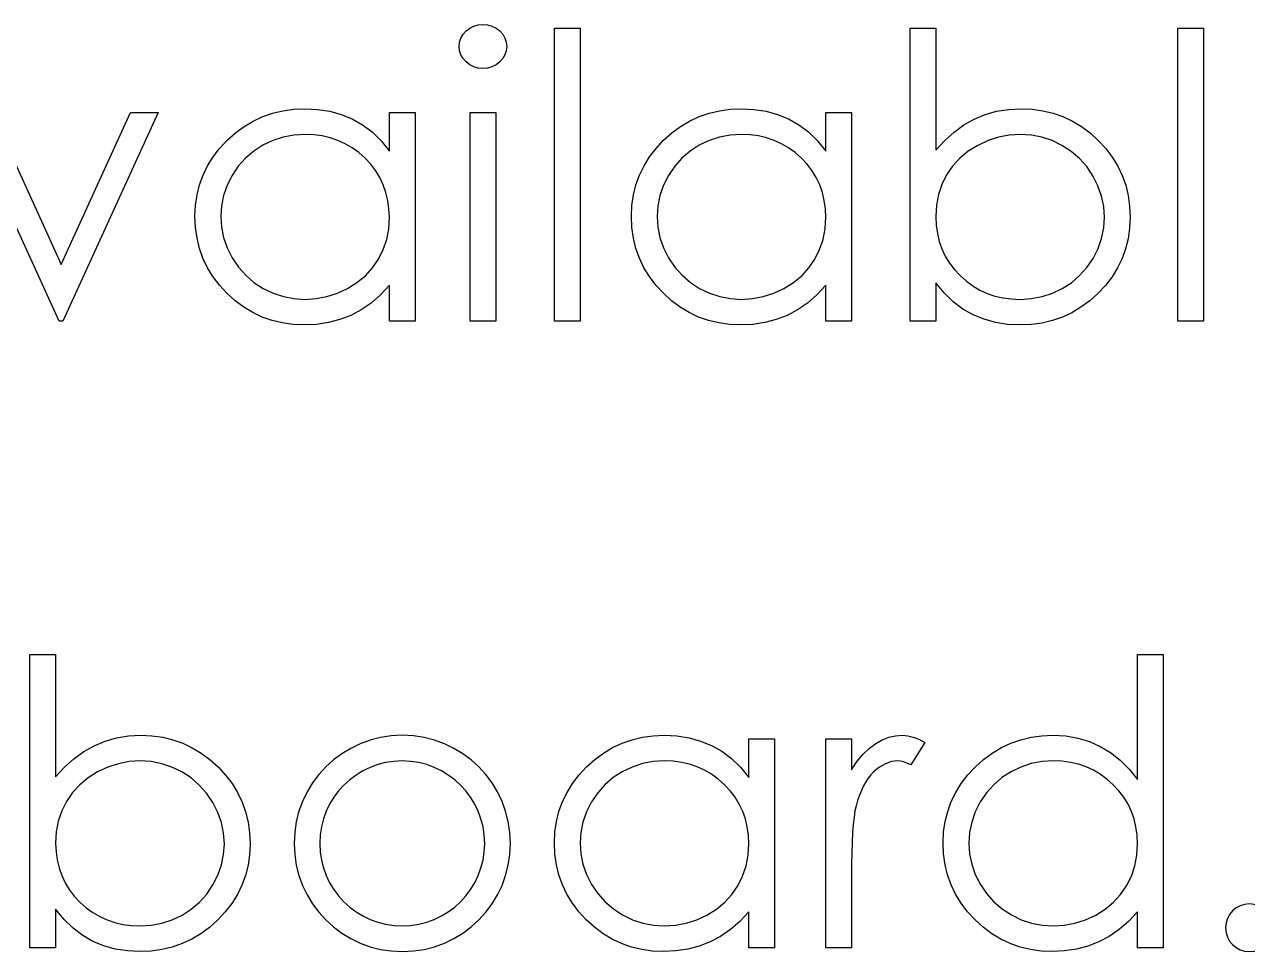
# Model space of a CAD drawing. Header units: inches. Extents: x -3.18 to 1.88, y -2.18 to 2.79.
# Drawn here: x -2.7328 to -2.4121, y 2.1732 to 2.4164 of the extents above; entities that cross this region are included whole.
import ezdxf

# ---------------------------------------------------------------- set-up
doc = ezdxf.new("R2010")
doc.units = ezdxf.units.IN
doc.header["$MEASUREMENT"] = 0

msp = doc.modelspace()

# ---------------------------------------------------------------- linework, layer by layer
at = {"color": 7, "linetype": 'Continuous', "flags": 128}
for points in [[(-2.612588912483275, 2.416399881573658), (-2.611342807161213, 2.416294713304428), (-2.610185956199675, 2.415979208496736), (-2.609119249468906, 2.41543834311212), (-2.608157711007368, 2.414702165227505), (-2.607346412930445, 2.413815746958274), (-2.606775499468906, 2.412824160419812), (-2.606429946584291, 2.411757453689043), (-2.606309754276599, 2.410600602727504), (-2.606309754276599, 2.410600602727504), (-2.606429946584291, 2.409473799842889), (-2.606775499468906, 2.408422117150582), (-2.607346412930445, 2.407445554650582), (-2.608157711007368, 2.406559136381351), (-2.609119249468906, 2.405822958496735), (-2.610185956199675, 2.40528209311212), (-2.611342807161213, 2.404966588304428), (-2.612589802353522, 2.404861420035197), (-2.612589802353522, 2.404861420035197), (-2.613821773507368, 2.404966588304428), (-2.614948576391983, 2.40528209311212), (-2.616015283122752, 2.405822958496735), (-2.616976821584291, 2.406559136381351), (-2.617773095622752, 2.407445554650582), (-2.618344009084291, 2.408422117150582), (-2.618689561968906, 2.409473799842889), (-2.618809754276598, 2.410600602727504), (-2.618809754276598, 2.410600602727504), (-2.618689561968906, 2.411757453689043), (-2.618344009084291, 2.412824160419812), (-2.617773095622752, 2.413815746958274), (-2.616976821584291, 2.414702165227505), (-2.616015283122752, 2.41543834311212), (-2.614948576391983, 2.415979208496736), (-2.613821773507368, 2.416294713304428), (-2.612589802353522, 2.416399881573658)], [(-2.593808756099911, 2.41543834311212), (-2.587078985045829, 2.41543834311212), (-2.587078985045829, 2.41543834311212), (-2.587078985045829, 2.338515266189043), (-2.587078985045829, 2.338515266189043), (-2.593809754276599, 2.338515266189043), (-2.593809754276599, 2.338515266189043), (-2.593809754276599, 2.41543834311212)], [(-2.500539220224215, 2.338515266189043), (-2.500540523507368, 2.41543834311212), (-2.500540523507368, 2.41543834311212), (-2.493809754276599, 2.41543834311212), (-2.493809754276599, 2.41543834311212), (-2.493809754276599, 2.383377045035197), (-2.493809754276599, 2.383377045035197), (-2.49148102831506, 2.38594615561212), (-2.489032110045829, 2.388154689265966), (-2.486432951391983, 2.390032694073658), (-2.483713600430444, 2.391565145996736), (-2.48084400908429, 2.392752045035197), (-2.477854225430444, 2.393608415227505), (-2.474714201391983, 2.394119232535197), (-2.471453985045829, 2.394284496958274), (-2.471453985045829, 2.394284496958274), (-2.468554345622752, 2.39414928061212), (-2.465744850430445, 2.39375865561212), (-2.463055547545829, 2.393112621958274), (-2.460471412930445, 2.392211179650582), (-2.458007470622752, 2.391039304650582), (-2.455633672545829, 2.389612020996736), (-2.453380066776599, 2.387929328689043), (-2.451231629276599, 2.385976203689043), (-2.449263480238137, 2.383842790227504), (-2.447565763891983, 2.381604208496736), (-2.446123456199675, 2.379245434458274), (-2.444936557161214, 2.376781492150581), (-2.44402009081506, 2.374212381573658), (-2.443374057161214, 2.371523078689043), (-2.442983432161214, 2.368728607535197), (-2.44284821581506, 2.365813944073659), (-2.44284821581506, 2.365813944073659), (-2.442983432161214, 2.362944352727505), (-2.443374057161214, 2.360179929650581), (-2.444035114853522, 2.357520674842889), (-2.444966605238137, 2.354966588304428), (-2.446153504276599, 2.352517670035197), (-2.447610836007368, 2.350188944073659), (-2.449323576391983, 2.347950362342889), (-2.451306749468906, 2.345831972919812), (-2.453470211007368, 2.343893871958274), (-2.455753864853522, 2.342211179650581), (-2.458127662930444, 2.340783895996736), (-2.46062165331506, 2.339627045035197), (-2.463220811968907, 2.338710578689043), (-2.465925138891983, 2.338064545035197), (-2.468749658122753, 2.337688944073658), (-2.471664321584291, 2.337553727727505), (-2.471664321584291, 2.337553727727505), (-2.474999658122753, 2.337718992150581), (-2.478169730238137, 2.338214785419813), (-2.481174537930444, 2.339056131573658), (-2.484029105238137, 2.340212982535197), (-2.486718408122753, 2.341745434458274), (-2.489242446584291, 2.343653487342889), (-2.491601220622752, 2.345967189265966), (-2.493809754276599, 2.348656492150581), (-2.493809754276599, 2.348656492150581), (-2.493809754276599, 2.338515266189043), (-2.493809754276599, 2.338515266189043), (-2.500540523507368, 2.338515266189043)], [(-2.430347711082518, 2.41543834311212), (-2.423617446584291, 2.41543834311212), (-2.423617446584291, 2.41543834311212), (-2.423617446584291, 2.338515266189043), (-2.423617446584291, 2.338515266189043), (-2.43034821581506, 2.338515266189043), (-2.43034821581506, 2.338515266189043), (-2.43034821581506, 2.41543834311212)], [(-2.748616567746861, 2.393322958496736), (-2.741330787930444, 2.393322958496736), (-2.741330787930444, 2.393322958496736), (-2.723136677353521, 2.353419112342889), (-2.723136677353521, 2.353419112342889), (-2.704942566776599, 2.393322958496736), (-2.704942566776599, 2.393322958496736), (-2.697655908122752, 2.393322958496736), (-2.697655908122752, 2.393322958496736), (-2.722655908122753, 2.338515266189043), (-2.722655908122753, 2.338515266189043), (-2.723617446584291, 2.338515266189043), (-2.723617446584291, 2.338515266189043), (-2.748617446584291, 2.393322958496736)], [(-2.630345934019314, 2.393322958496736), (-2.63034821581506, 2.338515266189043), (-2.63034821581506, 2.338515266189043), (-2.637078985045829, 2.338515266189043), (-2.637078985045829, 2.338515266189043), (-2.637078985045829, 2.347995434458274), (-2.637078985045829, 2.347995434458274), (-2.639407711007367, 2.345471395996735), (-2.641856629276599, 2.343307934458274), (-2.644470811968906, 2.341505049842889), (-2.647205186968906, 2.340062742150582), (-2.65007477831506, 2.338965987342889), (-2.653064561968906, 2.338184737342889), (-2.656204586007368, 2.33770396811212), (-2.659464802353522, 2.337553727727505), (-2.659464802353522, 2.337553727727505), (-2.662364441776599, 2.337688944073658), (-2.665158912930444, 2.338079569073658), (-2.66784821581506, 2.338725602727505), (-2.670432350430445, 2.339627045035197), (-2.672896292738137, 2.340798920035197), (-2.67527009081506, 2.342226203689043), (-2.677523696584291, 2.343908895996735), (-2.679672134084291, 2.345862020996735), (-2.681640283122753, 2.347995434458274), (-2.683337999468907, 2.350234016189043), (-2.684765283122752, 2.352592790227505), (-2.685952182161214, 2.355071756573659), (-2.686868648507368, 2.357655891189043), (-2.687514682161214, 2.360345194073658), (-2.687905307161214, 2.363154689265966), (-2.688040523507368, 2.366069352727505), (-2.688040523507368, 2.366069352727505), (-2.687905307161214, 2.368923920035197), (-2.687514682161214, 2.37168834311212), (-2.686853624468906, 2.374332573881351), (-2.685922134084291, 2.376886660419812), (-2.684735235045829, 2.379320554650582), (-2.683292927353522, 2.38164928061212), (-2.681580186968906, 2.383887862342889), (-2.679597013891983, 2.386006251765966), (-2.677433552353522, 2.387944352727505), (-2.675149898507368, 2.389627045035197), (-2.672776100430445, 2.391054328689043), (-2.670282110045829, 2.392211179650582), (-2.667682951391983, 2.393127645996735), (-2.664978624468906, 2.393773679650582), (-2.662169129276598, 2.39414928061212), (-2.65925446581506, 2.394284496958274), (-2.65925446581506, 2.394284496958274), (-2.655904105238137, 2.394119232535197), (-2.65271900908429, 2.393623439265966), (-2.649699177353521, 2.39278209311212), (-2.646844610045829, 2.391625242150582), (-2.644155307161214, 2.390107814265966), (-2.641616244661214, 2.388184737342889), (-2.639272494661214, 2.385886059458274), (-2.637078985045829, 2.383181732535197), (-2.637078985045829, 2.383181732535197), (-2.637078985045829, 2.393322958496736), (-2.637078985045829, 2.393322958496736), (-2.63034821581506, 2.393322958496736)], [(-2.615923487295316, 2.393322958496736), (-2.609194369661214, 2.393322958496736), (-2.609194369661214, 2.393322958496736), (-2.609194369661214, 2.338515266189043), (-2.609194369661214, 2.338515266189043), (-2.615925138891984, 2.338515266189043), (-2.615925138891984, 2.338515266189043), (-2.615925138891984, 2.393322958496736)], [(-2.515923789167029, 2.393322958496736), (-2.515925138891983, 2.338515266189043), (-2.515925138891983, 2.338515266189043), (-2.522655908122752, 2.338515266189043), (-2.522655908122752, 2.338515266189043), (-2.522655908122752, 2.347995434458274), (-2.522655908122752, 2.347995434458274), (-2.524984634084291, 2.345471395996735), (-2.527433552353521, 2.343307934458274), (-2.530047735045829, 2.341505049842889), (-2.532782110045829, 2.340062742150582), (-2.535651701391983, 2.338965987342889), (-2.538641485045829, 2.338184737342889), (-2.541781509084291, 2.33770396811212), (-2.545041725430445, 2.337553727727505), (-2.545041725430445, 2.337553727727505), (-2.547941364853521, 2.337688944073658), (-2.550735836007368, 2.338079569073658), (-2.553425138891983, 2.338725602727505), (-2.556009273507367, 2.339627045035197), (-2.55847321581506, 2.340798920035197), (-2.560847013891983, 2.342226203689043), (-2.563100619661214, 2.343908895996735), (-2.565249057161214, 2.345862020996735), (-2.567217206199675, 2.347995434458274), (-2.568914922545829, 2.350234016189043), (-2.570342206199676, 2.352592790227505), (-2.571529105238137, 2.355071756573659), (-2.572445571584291, 2.357655891189043), (-2.573091605238137, 2.360345194073658), (-2.573482230238137, 2.363154689265966), (-2.57361744658429, 2.366069352727505), (-2.57361744658429, 2.366069352727505), (-2.573482230238137, 2.368923920035197), (-2.573091605238137, 2.37168834311212), (-2.572430547545829, 2.374332573881351), (-2.571499057161214, 2.376886660419812), (-2.570312158122753, 2.379320554650582), (-2.568869850430445, 2.38164928061212), (-2.567157110045829, 2.383887862342889), (-2.565173936968906, 2.386006251765966), (-2.563010475430444, 2.387944352727505), (-2.560726821584291, 2.389627045035197), (-2.558353023507368, 2.391054328689043), (-2.555859033122753, 2.392211179650582), (-2.553259874468906, 2.393127645996735), (-2.550555547545829, 2.393773679650582), (-2.547746052353522, 2.39414928061212), (-2.544831388891983, 2.394284496958274), (-2.544831388891983, 2.394284496958274), (-2.54148102831506, 2.394119232535197), (-2.538295932161214, 2.393623439265966), (-2.535276100430444, 2.39278209311212), (-2.532421533122752, 2.391625242150582), (-2.529732230238137, 2.390107814265966), (-2.527193167738137, 2.388184737342889), (-2.524849417738137, 2.385886059458274), (-2.522655908122752, 2.383181732535197), (-2.522655908122752, 2.383181732535197), (-2.522655908122752, 2.393322958496736), (-2.522655908122752, 2.393322958496736), (-2.515925138891983, 2.393322958496736)], [(-2.659162667792613, 2.387553727727505), (-2.662109033122752, 2.387373439265966), (-2.664933552353522, 2.386847597919812), (-2.667637879276598, 2.385961179650582), (-2.670237037930444, 2.384729208496736), (-2.672640884084291, 2.383181732535197), (-2.674789321584291, 2.381333775804428), (-2.676682350430445, 2.379215386381351), (-2.678319970622753, 2.376796516189043), (-2.679627061968906, 2.374212381573658), (-2.680558552353521, 2.371538102727504), (-2.68112946581506, 2.368803727727505), (-2.681309754276599, 2.365994232535197), (-2.681309754276599, 2.365994232535197), (-2.681114441776598, 2.363199761381351), (-2.680558552353521, 2.360465386381351), (-2.679612037930445, 2.357791107535197), (-2.678289922545829, 2.35517692484289), (-2.67663727831506, 2.35274303061212), (-2.674744249468906, 2.35059459311212), (-2.672580787930445, 2.348731612342889), (-2.670161917738137, 2.347154088304428), (-2.667562759084291, 2.345892069073658), (-2.664873456199675, 2.345005650804428), (-2.662094009084291, 2.344464785419812), (-2.659224417738137, 2.344284496958274), (-2.659224417738137, 2.344284496958274), (-2.656309754276598, 2.344464785419812), (-2.653470211007368, 2.344990626765966), (-2.650720811968906, 2.345877045035197), (-2.648046533122753, 2.347124040227505), (-2.645567566776598, 2.348671516189043), (-2.643374057161214, 2.350474400804428), (-2.641511076391983, 2.352532694073659), (-2.639933552353522, 2.354831371958274), (-2.638686557161214, 2.357340386381351), (-2.637785114853522, 2.360014665227505), (-2.637259273507368, 2.362824160419812), (-2.637078985045829, 2.365798920035197), (-2.637078985045829, 2.365798920035197), (-2.63718415331506, 2.368067549842889), (-2.637484634084291, 2.370246035419812), (-2.637980427353521, 2.372334376765966), (-2.638671533122752, 2.374317549842889), (-2.639572975430445, 2.376210578689043), (-2.640669730238137, 2.378013463304427), (-2.64196179754583, 2.379711179650581), (-2.643464201391983, 2.381318751765966), (-2.64510182158429, 2.382776083496736), (-2.646829586007367, 2.384053126765966), (-2.648662518699676, 2.385119833496736), (-2.650570571584291, 2.385991227727505), (-2.652583792738137, 2.386682333496736), (-2.654687158122752, 2.387163102727504), (-2.656880667738136, 2.387463583496736), (-2.659164321584291, 2.387553727727505)], [(-2.544740522940328, 2.387553727727505), (-2.547685956199675, 2.387373439265966), (-2.550510475430444, 2.386847597919812), (-2.553214802353521, 2.385961179650582), (-2.555813961007368, 2.384729208496736), (-2.558217807161214, 2.383181732535197), (-2.560366244661214, 2.381333775804428), (-2.562259273507368, 2.379215386381351), (-2.563896893699675, 2.376796516189043), (-2.565203985045829, 2.374212381573658), (-2.566135475430444, 2.371538102727504), (-2.566706388891983, 2.368803727727505), (-2.566886677353521, 2.365994232535197), (-2.566886677353521, 2.365994232535197), (-2.566691364853522, 2.363199761381351), (-2.566135475430444, 2.360465386381351), (-2.565188961007368, 2.357791107535197), (-2.563866845622752, 2.35517692484289), (-2.562214201391983, 2.35274303061212), (-2.560321172545829, 2.35059459311212), (-2.558157711007368, 2.348731612342889), (-2.555738840815061, 2.347154088304428), (-2.553139682161214, 2.345892069073658), (-2.550450379276598, 2.345005650804428), (-2.547670932161214, 2.344464785419812), (-2.54480134081506, 2.344284496958274), (-2.54480134081506, 2.344284496958274), (-2.541886677353522, 2.344464785419812), (-2.539047134084291, 2.344990626765966), (-2.536297735045829, 2.345877045035197), (-2.533623456199676, 2.347124040227505), (-2.531144489853522, 2.348671516189043), (-2.528950980238137, 2.350474400804428), (-2.527087999468906, 2.352532694073659), (-2.525510475430444, 2.354831371958274), (-2.524263480238137, 2.357340386381351), (-2.523362037930444, 2.360014665227505), (-2.522836196584291, 2.362824160419812), (-2.522655908122752, 2.365798920035197), (-2.522655908122752, 2.365798920035197), (-2.522761076391983, 2.368067549842889), (-2.523061557161214, 2.370246035419812), (-2.523557350430444, 2.372334376765966), (-2.524248456199675, 2.374317549842889), (-2.525149898507367, 2.376210578689043), (-2.52624665331506, 2.378013463304427), (-2.527538720622752, 2.379711179650581), (-2.529041124468906, 2.381318751765966), (-2.530678744661214, 2.382776083496736), (-2.532406509084291, 2.384053126765966), (-2.534239441776598, 2.385119833496736), (-2.536147494661214, 2.385991227727505), (-2.538160715815061, 2.386682333496736), (-2.540264081199676, 2.387163102727504), (-2.54245759081506, 2.387463583496736), (-2.544741244661214, 2.387553727727505)], [(-2.471722486450916, 2.344284496958274), (-2.468779706199676, 2.344464785419812), (-2.465955186968906, 2.344990626765966), (-2.46325086004583, 2.345877045035197), (-2.460651701391983, 2.347109016189043), (-2.458247855238137, 2.348656492150581), (-2.456099417738137, 2.350504448881351), (-2.454206388891983, 2.352622838304428), (-2.452583792738137, 2.355026684458274), (-2.451261677353522, 2.357610819073658), (-2.450330186968906, 2.360285097919812), (-2.449759273507368, 2.363004448881351), (-2.449578985045829, 2.365813944073659), (-2.449578985045829, 2.365813944073659), (-2.449774297545829, 2.368623439265966), (-2.450330186968906, 2.371372838304428), (-2.451291725430445, 2.374047117150582), (-2.45261384081506, 2.376661299842889), (-2.454251461007368, 2.379095194073658), (-2.456144489853521, 2.381243631573658), (-2.458307951391983, 2.383106612342889), (-2.460726821584291, 2.384684136381351), (-2.463310956199676, 2.38594615561212), (-2.466000259084291, 2.386832573881351), (-2.468764682161214, 2.387373439265966), (-2.471619249468906, 2.387553727727505), (-2.471619249468906, 2.387553727727505), (-2.474533912930445, 2.387373439265966), (-2.477358432161214, 2.386832573881351), (-2.480122855238137, 2.38594615561212), (-2.482812158122752, 2.384684136381351), (-2.485306148507368, 2.383121636381351), (-2.487499658122752, 2.381318751765966), (-2.489392686968906, 2.379260458496736), (-2.490970211007368, 2.376946756573659), (-2.492217206199675, 2.374437742150581), (-2.493103624468906, 2.371793511381351), (-2.49362946581506, 2.368984016189043), (-2.493809754276599, 2.36602428061212), (-2.493809754276599, 2.36602428061212), (-2.493704586007368, 2.363755650804428), (-2.493404105238137, 2.361577165227505), (-2.492908311968906, 2.359488823881351), (-2.492217206199675, 2.357505650804427), (-2.491315763891983, 2.355612621958274), (-2.490219009084291, 2.353809737342889), (-2.488926941776598, 2.352112020996735), (-2.487439561968906, 2.350504448881351), (-2.485801941776598, 2.349047117150582), (-2.48405915331506, 2.347785097919812), (-2.482241244661214, 2.346718391189043), (-2.480318167738137, 2.345846996958274), (-2.478304946584291, 2.345155891189043), (-2.476201581199676, 2.344675121958274), (-2.474008071584291, 2.344374641189043), (-2.471724417738137, 2.344284496958274)], [(-2.731307754366417, 2.174145187448886), (-2.731309754276599, 2.251068264371963), (-2.731309754276599, 2.251068264371963), (-2.724578985045829, 2.251068264371963), (-2.724578985045829, 2.251068264371963), (-2.724578985045829, 2.219006966295039), (-2.724578985045829, 2.219006966295039), (-2.722250259084291, 2.221576076871963), (-2.71980134081506, 2.223784610525809), (-2.717202182161214, 2.225662615333501), (-2.714482831199675, 2.227195067256578), (-2.711613239853521, 2.228381966295039), (-2.708623456199675, 2.229238336487347), (-2.705483432161214, 2.229749153795039), (-2.70222321581506, 2.229914418218117), (-2.70222321581506, 2.229914418218117), (-2.699323576391983, 2.229779201871962), (-2.696514081199675, 2.229388576871963), (-2.69382477831506, 2.228742543218116), (-2.691240643699675, 2.227841100910424), (-2.688776701391983, 2.226669225910424), (-2.68640290331506, 2.225241942256578), (-2.684149297545829, 2.223559249948886), (-2.682000860045829, 2.221606124948886), (-2.680032711007368, 2.219472711487347), (-2.678334994661214, 2.217234129756578), (-2.676892686968906, 2.214875355718116), (-2.675705787930445, 2.212411413410424), (-2.674789321584291, 2.209842302833501), (-2.674143287930445, 2.207152999948886), (-2.673752662930445, 2.204358528795039), (-2.673617446584291, 2.201443865333501), (-2.673617446584291, 2.201443865333501), (-2.673752662930445, 2.198574273987347), (-2.674143287930445, 2.195809850910424), (-2.674804345622752, 2.193150596102732), (-2.675735836007368, 2.19059650956427), (-2.676922735045829, 2.188147591295039), (-2.678380066776599, 2.185818865333501), (-2.680092807161214, 2.183580283602732), (-2.682075980238137, 2.181461894179655), (-2.684239441776599, 2.179523793218117), (-2.686523095622752, 2.177841100910424), (-2.688896893699675, 2.176413817256578), (-2.691390884084291, 2.17525696629504), (-2.693990042738137, 2.174340499948886), (-2.696694369661214, 2.17369446629504), (-2.699518888891983, 2.173318865333501), (-2.702433552353521, 2.173183648987347), (-2.702433552353521, 2.173183648987347), (-2.705768888891983, 2.173348913410424), (-2.708938961007368, 2.173844706679655), (-2.711943768699675, 2.174686052833501), (-2.714798336007368, 2.17584290379504), (-2.717487638891983, 2.177375355718116), (-2.720011677353521, 2.179283408602732), (-2.722370451391983, 2.181597110525809), (-2.724578985045829, 2.184286413410424), (-2.724578985045829, 2.184286413410424), (-2.724578985045829, 2.174145187448886), (-2.724578985045829, 2.174145187448886), (-2.731309754276599, 2.174145187448886)], [(-2.434193853318222, 2.251068264371963), (-2.434194369661214, 2.174145187448886), (-2.434194369661214, 2.174145187448886), (-2.440925138891983, 2.174145187448886), (-2.440925138891983, 2.174145187448886), (-2.440925138891983, 2.183625355718116), (-2.440925138891983, 2.183625355718116), (-2.443253864853522, 2.181101317256578), (-2.445702783122753, 2.178937855718116), (-2.44831696581506, 2.177134971102732), (-2.45105134081506, 2.175692663410424), (-2.453920932161214, 2.174595908602732), (-2.45691071581506, 2.173814658602732), (-2.460050739853522, 2.173333889371963), (-2.463310956199676, 2.173183648987347), (-2.463310956199676, 2.173183648987347), (-2.466210595622753, 2.173318865333501), (-2.469005066776599, 2.173709490333501), (-2.471694369661214, 2.174355523987347), (-2.474278504276598, 2.17525696629504), (-2.476742446584291, 2.176428841295039), (-2.479116244661214, 2.177856124948886), (-2.481369850430445, 2.179538817256578), (-2.483518287930445, 2.181491942256578), (-2.485486436968906, 2.183625355718116), (-2.48718415331506, 2.185863937448886), (-2.488611436968906, 2.188222711487347), (-2.489798336007368, 2.190701677833501), (-2.490714802353521, 2.193285812448885), (-2.491360836007368, 2.195975115333501), (-2.491751461007368, 2.198784610525809), (-2.491886677353522, 2.201699273987347), (-2.491886677353522, 2.201699273987347), (-2.491751461007368, 2.20455384129504), (-2.491360836007368, 2.207318264371962), (-2.49069977831506, 2.209962495141193), (-2.489768287930445, 2.212516581679655), (-2.488581388891983, 2.214950475910424), (-2.487139081199675, 2.217279201871962), (-2.48542634081506, 2.219517783602732), (-2.483443167738137, 2.221636173025809), (-2.481279706199675, 2.223574273987347), (-2.478996052353521, 2.225256966295039), (-2.476622254276598, 2.226684249948886), (-2.474128263891983, 2.227841100910424), (-2.471529105238137, 2.228757567256578), (-2.46882477831506, 2.229403600910424), (-2.466015283122752, 2.229779201871962), (-2.463100619661214, 2.229914418218117), (-2.463100619661214, 2.229914418218117), (-2.459750259084291, 2.229734129756578), (-2.456565162930445, 2.229193264371963), (-2.453545331199675, 2.228276798025809), (-2.450690763891983, 2.22701477879504), (-2.448001461007368, 2.225392182641193), (-2.445462398507368, 2.22340900956427), (-2.443118648507367, 2.221050235525809), (-2.440925138891983, 2.218345908602732), (-2.440925138891983, 2.218345908602732), (-2.440925138891983, 2.251068264371963), (-2.440925138891983, 2.251068264371963), (-2.434194369661214, 2.251068264371963)], [(-2.536116622564361, 2.228952879756578), (-2.536117446584291, 2.174145187448886), (-2.536117446584291, 2.174145187448886), (-2.54284821581506, 2.174145187448886), (-2.54284821581506, 2.174145187448886), (-2.54284821581506, 2.183625355718116), (-2.54284821581506, 2.183625355718116), (-2.545176941776599, 2.181101317256578), (-2.547625860045829, 2.178937855718116), (-2.550240042738137, 2.177134971102732), (-2.552974417738137, 2.175692663410424), (-2.555844009084291, 2.174595908602732), (-2.558833792738137, 2.173814658602732), (-2.561973816776598, 2.173333889371963), (-2.565234033122752, 2.173183648987347), (-2.565234033122752, 2.173183648987347), (-2.568133672545829, 2.173318865333501), (-2.570928143699676, 2.173709490333501), (-2.57361744658429, 2.174355523987347), (-2.576201581199676, 2.17525696629504), (-2.578665523507368, 2.176428841295039), (-2.581039321584291, 2.177856124948886), (-2.583292927353522, 2.179538817256578), (-2.585441364853521, 2.181491942256578), (-2.587409513891983, 2.183625355718116), (-2.589107230238137, 2.185863937448886), (-2.590534513891983, 2.188222711487347), (-2.591721412930445, 2.190701677833501), (-2.592637879276599, 2.193285812448885), (-2.593283912930445, 2.195975115333501), (-2.593674537930445, 2.198784610525809), (-2.593809754276599, 2.201699273987347), (-2.593809754276599, 2.201699273987347), (-2.593674537930445, 2.20455384129504), (-2.593283912930445, 2.207318264371962), (-2.592622855238137, 2.209962495141193), (-2.591691364853522, 2.212516581679655), (-2.59050446581506, 2.214950475910424), (-2.589062158122752, 2.217279201871962), (-2.587349417738137, 2.219517783602732), (-2.585366244661214, 2.221636173025809), (-2.583202783122752, 2.223574273987347), (-2.580919129276599, 2.225256966295039), (-2.578545331199675, 2.226684249948886), (-2.57605134081506, 2.227841100910424), (-2.573452182161214, 2.228757567256578), (-2.570747855238137, 2.229403600910424), (-2.567938360045829, 2.229779201871962), (-2.565023696584291, 2.229914418218117), (-2.565023696584291, 2.229914418218117), (-2.561673336007368, 2.229749153795039), (-2.558488239853521, 2.229253360525809), (-2.555468408122752, 2.228412014371962), (-2.55261384081506, 2.227255163410424), (-2.549924537930444, 2.225737735525809), (-2.547385475430445, 2.223814658602732), (-2.545041725430445, 2.221515980718117), (-2.54284821581506, 2.21881165379504), (-2.54284821581506, 2.21881165379504), (-2.54284821581506, 2.228952879756578), (-2.54284821581506, 2.228952879756578), (-2.536117446584291, 2.228952879756578)], [(-2.52265395141962, 2.228952879756578), (-2.515925138891983, 2.228952879756578), (-2.515925138891983, 2.228952879756578), (-2.515925138891983, 2.220884971102732), (-2.515925138891983, 2.220884971102732), (-2.514392686968906, 2.223108528795039), (-2.512815162930445, 2.225001557641193), (-2.51120759081506, 2.226549033602732), (-2.509554946584291, 2.227781004756578), (-2.507857230238137, 2.228712495141193), (-2.506114441776599, 2.229388576871963), (-2.504356629276599, 2.229779201871962), (-2.502553744661214, 2.229914418218117), (-2.502553744661214, 2.229914418218117), (-2.501156509084291, 2.229794225910424), (-2.499714201391984, 2.229448673025809), (-2.498226821584291, 2.228862735525809), (-2.496694369661214, 2.228036413410424), (-2.496694369661214, 2.228036413410424), (-2.500390283122752, 2.222207086487347), (-2.500390283122752, 2.222207086487347), (-2.501366845622753, 2.22262775956427), (-2.502268287930445, 2.222943264371962), (-2.503094610045829, 2.223123552833501), (-2.503830787930445, 2.223183648987347), (-2.503830787930445, 2.223183648987347), (-2.505438360045829, 2.223003360525809), (-2.507030908122752, 2.222462495141193), (-2.508578384084291, 2.221561052833501), (-2.510110836007368, 2.220299033602732), (-2.510847013891983, 2.219532807641193), (-2.511538119661214, 2.218661413410424), (-2.512169129276598, 2.217699874948886), (-2.51277009081506, 2.216633168218116), (-2.513325980238137, 2.215461293218116), (-2.513836797545829, 2.214199273987347), (-2.514302542738137, 2.212832086487347), (-2.514723215815061, 2.211374754756578), (-2.514723215815061, 2.211374754756578), (-2.515008672545829, 2.210067663410424), (-2.515249057161214, 2.208460091295039), (-2.515459393699675, 2.206552038410424), (-2.515624658122753, 2.204343504756578), (-2.515759874468906, 2.201849514371963), (-2.515850018699676, 2.199055043218116), (-2.515910114853522, 2.195960091295039), (-2.515925138891983, 2.192564658602732), (-2.515925138891983, 2.192564658602732), (-2.515925138891983, 2.174145187448886), (-2.515925138891983, 2.174145187448886), (-2.522655908122752, 2.174145187448886), (-2.522655908122752, 2.174145187448886), (-2.522655908122752, 2.228952879756578)], [(-2.702493367232676, 2.179914418218116), (-2.699548936968906, 2.180094706679655), (-2.696724417738137, 2.180620548025809), (-2.69402009081506, 2.181506966295039), (-2.691420932161214, 2.182738937448886), (-2.689017086007368, 2.184286413410424), (-2.686868648507368, 2.186134370141193), (-2.684975619661214, 2.18825275956427), (-2.683353023507367, 2.190656605718116), (-2.682030908122752, 2.193240740333501), (-2.681099417738137, 2.195915019179655), (-2.680528504276599, 2.198634370141193), (-2.68034821581506, 2.201443865333501), (-2.68034821581506, 2.201443865333501), (-2.68054352831506, 2.204253360525809), (-2.681099417738137, 2.20700275956427), (-2.682060956199675, 2.209677038410424), (-2.683383071584291, 2.212291221102732), (-2.685020691776598, 2.214725115333501), (-2.686913720622752, 2.216873552833501), (-2.689077182161214, 2.218736533602732), (-2.691496052353521, 2.220314057641193), (-2.694080186968906, 2.221576076871963), (-2.696769489853521, 2.222462495141193), (-2.699533912930444, 2.223003360525809), (-2.702388480238137, 2.223183648987347), (-2.702388480238137, 2.223183648987347), (-2.705303143699675, 2.223003360525809), (-2.708127662930445, 2.222462495141193), (-2.710892086007368, 2.221576076871963), (-2.713581388891983, 2.220314057641193), (-2.716075379276598, 2.218751557641193), (-2.718268888891983, 2.216948673025809), (-2.720161917738137, 2.214890379756578), (-2.721739441776598, 2.212576677833501), (-2.722986436968907, 2.210067663410424), (-2.723872855238137, 2.207423432641193), (-2.724398696584291, 2.204613937448886), (-2.724578985045829, 2.201654201871963), (-2.724578985045829, 2.201654201871963), (-2.724473816776599, 2.19938557206427), (-2.724173336007368, 2.197207086487347), (-2.723677542738137, 2.195118745141194), (-2.722986436968907, 2.19313557206427), (-2.722084994661214, 2.191242543218117), (-2.720988239853522, 2.189439658602732), (-2.71969617254583, 2.187741942256578), (-2.718208792738137, 2.186134370141193), (-2.716571172545829, 2.184677038410424), (-2.714828384084291, 2.183415019179655), (-2.713010475430444, 2.182348312448886), (-2.711087398507368, 2.181476918218116), (-2.709074177353521, 2.180785812448886), (-2.706970811968906, 2.180305043218116), (-2.704777302353522, 2.180004562448886), (-2.702493648507367, 2.179914418218116)], [(-2.56493335633766, 2.223183648987347), (-2.567878263891983, 2.223003360525809), (-2.570702783122752, 2.222477519179655), (-2.573407110045829, 2.221591100910424), (-2.576006268699675, 2.220359129756578), (-2.578410114853522, 2.21881165379504), (-2.580558552353522, 2.21696369706427), (-2.582451581199675, 2.214845307641193), (-2.584089201391983, 2.212426437448886), (-2.585396292738137, 2.209842302833501), (-2.586327783122752, 2.207168023987347), (-2.586898696584291, 2.204433648987347), (-2.587078985045829, 2.20162415379504), (-2.587078985045829, 2.20162415379504), (-2.586883672545829, 2.198829682641193), (-2.586327783122752, 2.196095307641193), (-2.585381268699675, 2.19342102879504), (-2.58405915331506, 2.190806846102732), (-2.58240650908429, 2.188372951871963), (-2.580513480238137, 2.186224514371963), (-2.578350018699676, 2.184361533602732), (-2.575931148507368, 2.18278400956427), (-2.573331989853521, 2.181521990333501), (-2.570642686968906, 2.18063557206427), (-2.567863239853521, 2.180094706679655), (-2.564993648507368, 2.179914418218116), (-2.564993648507368, 2.179914418218116), (-2.562078985045829, 2.180094706679655), (-2.559239441776598, 2.180620548025809), (-2.556490042738137, 2.181506966295039), (-2.553815763891983, 2.182753961487347), (-2.551336797545829, 2.184301437448886), (-2.549143287930445, 2.18610432206427), (-2.547280307161214, 2.188162615333501), (-2.545702783122752, 2.190461293218116), (-2.544455787930445, 2.192970307641193), (-2.543554345622753, 2.195644586487347), (-2.543028504276598, 2.198454081679655), (-2.54284821581506, 2.201428841295039), (-2.54284821581506, 2.201428841295039), (-2.542953384084291, 2.203697471102732), (-2.543253864853522, 2.205875956679655), (-2.543749658122752, 2.207964298025809), (-2.544440763891983, 2.209947471102732), (-2.545342206199676, 2.211840499948886), (-2.546438961007368, 2.21364338456427), (-2.54773102831506, 2.215341100910424), (-2.549233432161214, 2.216948673025809), (-2.550871052353521, 2.218406004756578), (-2.552598816776599, 2.219683048025809), (-2.554431749468906, 2.220749754756578), (-2.556339802353522, 2.221621148987347), (-2.558353023507368, 2.222312254756578), (-2.560456388891983, 2.222793023987347), (-2.562649898507368, 2.223093504756578), (-2.564933552353521, 2.223183648987347)], [(-2.463009413771742, 2.223183648987347), (-2.465955186968906, 2.223003360525809), (-2.468779706199676, 2.222477519179655), (-2.471484033122752, 2.221591100910424), (-2.474083191776598, 2.220359129756578), (-2.476487037930444, 2.21881165379504), (-2.478635475430444, 2.21696369706427), (-2.480528504276599, 2.214845307641193), (-2.482166124468906, 2.212426437448886), (-2.48347321581506, 2.209842302833501), (-2.484404706199675, 2.207168023987347), (-2.484975619661214, 2.204433648987347), (-2.485155908122752, 2.20162415379504), (-2.485155908122752, 2.20162415379504), (-2.484960595622753, 2.198829682641193), (-2.484404706199675, 2.196095307641193), (-2.483458191776599, 2.19342102879504), (-2.482136076391984, 2.190806846102732), (-2.480483432161214, 2.188372951871963), (-2.47859040331506, 2.186224514371963), (-2.476426941776598, 2.184361533602732), (-2.474008071584291, 2.18278400956427), (-2.471408912930444, 2.181521990333501), (-2.46871961004583, 2.18063557206427), (-2.465940162930445, 2.180094706679655), (-2.463070571584291, 2.179914418218116), (-2.463070571584291, 2.179914418218116), (-2.460155908122752, 2.180094706679655), (-2.457316364853521, 2.180620548025809), (-2.45456696581506, 2.181506966295039), (-2.451892686968906, 2.182753961487347), (-2.449413720622752, 2.184301437448886), (-2.447220211007368, 2.18610432206427), (-2.445357230238137, 2.188162615333501), (-2.443779706199675, 2.190461293218116), (-2.442532711007368, 2.192970307641193), (-2.441631268699676, 2.195644586487347), (-2.441105427353522, 2.198454081679655), (-2.440925138891983, 2.201428841295039), (-2.440925138891983, 2.201428841295039), (-2.441030307161214, 2.203697471102732), (-2.441330787930445, 2.205875956679655), (-2.441826581199675, 2.207964298025809), (-2.442517686968906, 2.209947471102732), (-2.443419129276598, 2.211840499948886), (-2.444515884084291, 2.21364338456427), (-2.445807951391983, 2.215341100910424), (-2.447310355238137, 2.216948673025809), (-2.448947975430444, 2.218406004756578), (-2.450675739853521, 2.219683048025809), (-2.452508672545829, 2.220749754756578), (-2.454416725430444, 2.221621148987347), (-2.456429946584291, 2.222312254756578), (-2.458533311968906, 2.222793023987347), (-2.460726821584291, 2.223093504756578), (-2.463010475430445, 2.223183648987347)]]:
    msp.add_lwpolyline(points, dxfattribs=at)
at = {"color": 7, "linetype": 'Continuous'}
for centre, radius, start, end in [((-2.633683203906191, 2.20154875894627), 0.02836565927398705, 90.0007038285698, 89.99929619577254), ((-2.633713481120974, 2.201553307275856), 0.02163034171181989, 90.00031603426315, 89.99968389597575), ((-2.411598138414235, 2.17943364898735), 0.006250000000476251, 90.0007095584993, 89.99929044150072)]:
    msp.add_arc(centre, radius, start, end, dxfattribs=at)

doc.saveas('drawing.dxf')
